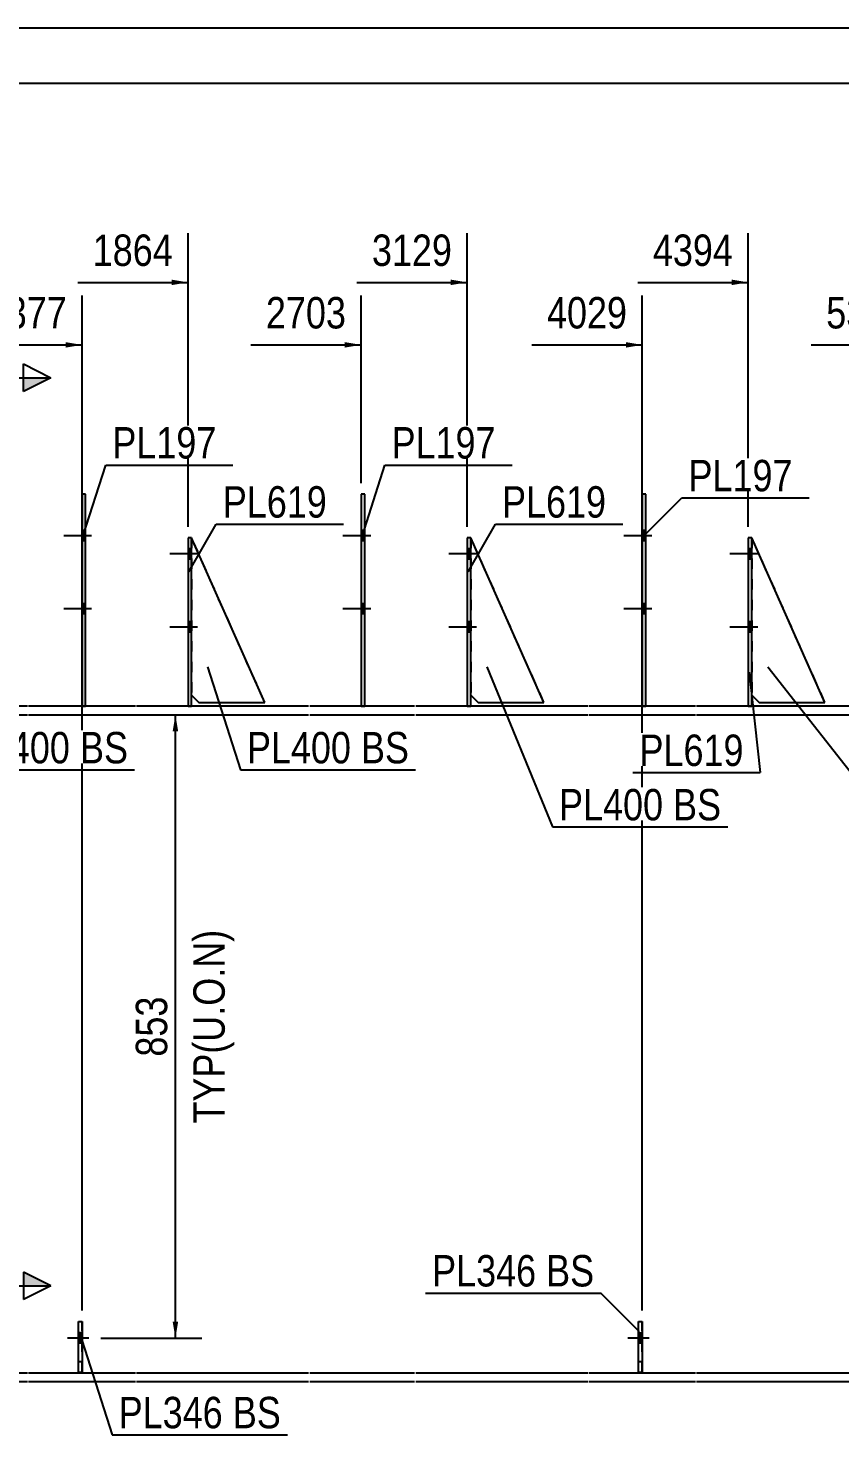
# Model space of a CAD drawing. Header units: millimetres. Extents: x -26 to 377, y -184 to 93.
# Drawn here: x 64.9 to 138.9, y -35.7 to 92.6 of the extents above; entities that cross this region are included whole.
import ezdxf

# ---------------------------------------------------------------- set-up
doc = ezdxf.new("R2010")
doc.units = ezdxf.units.MM
doc.linetypes.add('DXK_LINE_DOT1', pattern=[1.8814, 0.9407, -0.9407])
doc.linetypes.add('DXK_LINE_DOT2', pattern=[3.9198, 1.9599, -1.9599])
doc.styles.add('Arial', font='ARIAL.TTF', dxfattribs={"height": 0.2})
doc.styles.add('Arial Narrow', font='ARIALN.TTF', dxfattribs={"height": 0.2})

# ---------------------------------------------------------------- blocks, each defined once
blk = doc.blocks.new('Unknown-623534514-14014')
at = {"color": 5, "linetype": 'Continuous'}
blk.add_line((376.78, 92.61), (-23.22, 92.61), dxfattribs=at)
blk = doc.blocks.new('Part-623534514-6436 - 6380')
at = {"color": 2, "linetype": 'Continuous'}
for p, q in [((79.77, 46.13), (79.44, 46.13)), ((79.44, 46.13), (79.44, 30.8)), ((79.77, 30.8), (79.77, 46.13))]:
    blk.add_line(p, q, dxfattribs=at)
at = {"color": 7, "linetype": 'DXK_LINE_DOT1'}
blk.add_line((79.44, 30.8), (79.77, 30.8), dxfattribs=at)
blk = doc.blocks.new('Part-623534514-6396 - 6380')
at = {"color": 2, "linetype": 'Continuous'}
for p, q in [((0, 30.8), (0, 30)), ((22.97, 30.8), (0, 30.8)), ((49.07, 30.8), (23.07, 30.8)), ((64.8, 30.8), (49.17, 30.8)), ((74.64, 30.8), (64.9, 30.8)), ((90.44, 30.8), (74.74, 30.8)), ((100.11, 30.8), (90.54, 30.8)), ((115.91, 30.8), (100.21, 30.8)), ((125.74, 30.8), (116.01, 30.8)), ((141.54, 30.8), (125.84, 30.8)), ((151.21, 30.8), (141.64, 30.8)), ((158.04, 30.8), (151.31, 30.8)), ((158.04, 30), (158.04, 30.8)), ((0, 30), (22.97, 30)), ((23.07, 30), (49.07, 30)), ((49.17, 30), (64.8, 30)), ((64.9, 30), (74.64, 30)), ((74.74, 30), (90.44, 30)), ((90.54, 30), (100.11, 30)), ((100.21, 30), (115.91, 30)), ((116.01, 30), (125.74, 30)), ((125.84, 30), (141.54, 30)), ((141.64, 30), (151.21, 30)), ((151.31, 30), (158.04, 30))]:
    blk.add_line(p, q, dxfattribs=at)
blk = doc.blocks.new('Part-623534514-6454 - 6380')
at = {"color": 7, "linetype": 'DXK_LINE_DOT1'}
for p, q in [((69.44, -29.98), (69.44, -25.31)), ((69.44, -25.31), (69.77, -25.31)), ((69.77, -29.98), (69.77, -25.31)), ((69.44, -28.98), (69.77, -28.98)), ((69.77, -29.98), (69.44, -29.98))]:
    blk.add_line(p, q, dxfattribs=at)
blk = doc.blocks.new('Part-623534514-23347 - 6380')
at = {"color": 7, "linetype": 'DXK_LINE_DOT1'}
for p, q in [((79.77, 46.13), (79.77, 31.8)), ((86.44, 31.13), (79.77, 46.13)), ((79.77, 31.8), (80.44, 31.13)), ((80.44, 31.13), (86.44, 31.13))]:
    blk.add_line(p, q, dxfattribs=at)
blk = doc.blocks.new('Part-623534514-6405 - 6380')
at = {"color": 2, "linetype": 'Continuous'}
for p, q in [((0, -30.8), (0, -30)), ((0, -30), (22.97, -30)), ((23.07, -30), (49.07, -30)), ((49.17, -30), (64.8, -30)), ((64.9, -30), (74.64, -30)), ((74.74, -30), (90.44, -30)), ((90.54, -30), (100.11, -30)), ((100.21, -30), (115.91, -30)), ((116.01, -30), (125.74, -30)), ((125.84, -30), (141.54, -30)), ((141.64, -30), (151.21, -30)), ((151.31, -30), (158.04, -30)), ((158.04, -30.8), (158.04, -30)), ((0, -30.8), (22.97, -30.8)), ((23.07, -30.8), (49.07, -30.8)), ((49.17, -30.8), (64.8, -30.8)), ((64.9, -30.8), (74.64, -30.8)), ((74.74, -30.8), (90.44, -30.8)), ((90.54, -30.8), (100.11, -30.8)), ((100.21, -30.8), (115.91, -30.8)), ((116.01, -30.8), (125.74, -30.8)), ((125.84, -30.8), (141.54, -30.8)), ((141.64, -30.8), (151.21, -30.8)), ((151.31, -30.8), (158.04, -30.8))]:
    blk.add_line(p, q, dxfattribs=at)
blk = doc.blocks.new('Part-623534514-23368 - 6380')
at = {"color": 2, "linetype": 'Continuous'}
for p, q in [((137.54, 31.13), (130.88, 46.13)), ((130.88, 31.8), (131.54, 31.13)), ((131.54, 31.13), (137.54, 31.13))]:
    blk.add_line(p, q, dxfattribs=at)
blk = doc.blocks.new('Part-623534514-6424 - 6380')
at = {"color": 2, "linetype": 'Continuous'}
for p, q in [((105.24, 46.13), (104.91, 46.13)), ((104.91, 46.13), (104.91, 30.8)), ((105.24, 30.8), (105.24, 46.13))]:
    blk.add_line(p, q, dxfattribs=at)
at = {"color": 7, "linetype": 'DXK_LINE_DOT1'}
blk.add_line((104.91, 30.8), (105.24, 30.8), dxfattribs=at)
blk = doc.blocks.new('Part-623534514-6491 - 6380')
at = {"color": 7, "linetype": 'DXK_LINE_DOT1'}
for p, q in [((64.9, 30), (74.64, 30)), ((74.74, 30), (90.44, 30)), ((90.54, 30), (100.11, 30)), ((100.21, 30), (115.91, 30)), ((116.01, 30), (125.74, 30)), ((125.84, 30), (141.54, 30)), ((64.9, -30), (74.64, -30)), ((74.74, -30), (90.44, -30)), ((90.54, -30), (100.11, -30)), ((100.21, -30), (115.91, -30)), ((116.01, -30), (125.74, -30)), ((125.84, -30), (141.54, -30))]:
    blk.add_line(p, q, dxfattribs=at)
blk = doc.blocks.new('Part-623534514-6435 - 6380')
at = {"color": 2, "linetype": 'Continuous'}
for p, q in [((130.88, 46.13), (130.54, 46.13)), ((130.54, 46.13), (130.54, 30.8)), ((130.88, 30.8), (130.88, 46.13))]:
    blk.add_line(p, q, dxfattribs=at)
at = {"color": 7, "linetype": 'DXK_LINE_DOT1'}
blk.add_line((130.54, 30.8), (130.88, 30.8), dxfattribs=at)
blk = doc.blocks.new('Bolt-623534514-6502 - 6380')
at = {"linetype": 'Continuous'}
for points in [[(105.24, 44.2), (105.24, 45.13), (104.91, 45.13), (104.91, 44.2)], [(105.24, 44.2), (105.24, 45.13), (104.91, 45.13), (104.91, 44.2)], [(105.24, 44.2), (105.24, 45.13), (104.91, 45.13), (104.91, 44.2)], [(105.24, 37.53), (105.24, 38.47), (104.91, 38.47), (104.91, 37.53)], [(105.24, 37.53), (105.24, 38.47), (104.91, 38.47), (104.91, 37.53)], [(105.24, 37.53), (105.24, 38.47), (104.91, 38.47), (104.91, 37.53)]]:
    blk.add_hatch(color=3, dxfattribs=at).paths.add_polyline_path(points)
at = {"color": 3, "linetype": 'Continuous'}
for p, q in [((105.24, 45.13), (104.91, 45.13)), ((105.24, 45.13), (104.91, 45.13)), ((105.24, 45.13), (104.91, 45.13)), ((105.77, 44.67), (103.24, 44.67)), ((105.77, 44.67), (103.24, 44.67)), ((105.77, 44.67), (103.24, 44.67)), ((105.24, 44.2), (104.91, 44.2)), ((105.24, 44.2), (104.91, 44.2)), ((105.24, 44.2), (104.91, 44.2)), ((105.77, 38), (103.24, 38)), ((105.77, 38), (103.24, 38)), ((105.77, 38), (103.24, 38)), ((105.24, 38.47), (104.91, 38.47)), ((105.24, 38.47), (104.91, 38.47)), ((105.24, 38.47), (104.91, 38.47)), ((105.24, 37.53), (104.91, 37.53)), ((105.24, 37.53), (104.91, 37.53)), ((105.24, 37.53), (104.91, 37.53))]:
    blk.add_line(p, q, dxfattribs=at)
blk = doc.blocks.new('Part-623534514-6446 - 6380')
at = {"color": 2, "linetype": 'Continuous'}
for p, q in [((121.21, 50.13), (120.88, 50.13)), ((120.88, 50.13), (120.88, 30.8)), ((121.21, 30.8), (121.21, 50.13))]:
    blk.add_line(p, q, dxfattribs=at)
at = {"color": 7, "linetype": 'DXK_LINE_DOT1'}
blk.add_line((120.88, 30.8), (121.21, 30.8), dxfattribs=at)
blk = doc.blocks.new('Part-623534514-6447 - 6380')
at = {"color": 7, "linetype": 'DXK_LINE_DOT1'}
for p, q in [((120.54, -29.98), (120.54, -25.31)), ((120.54, -25.31), (120.88, -25.31)), ((120.88, -29.98), (120.88, -25.31)), ((120.54, -28.98), (120.88, -28.98)), ((120.88, -29.98), (120.54, -29.98))]:
    blk.add_line(p, q, dxfattribs=at)
blk = doc.blocks.new('Part-623534514-6450 - 6380')
at = {"color": 2, "linetype": 'Continuous'}
for p, q in [((120.54, -29.98), (120.54, -25.31)), ((120.54, -25.31), (120.88, -25.31)), ((120.88, -25.31), (120.88, -29.98)), ((120.88, -29.98), (120.54, -29.98))]:
    blk.add_line(p, q, dxfattribs=at)
blk = doc.blocks.new('Part-623534514-6453 - 6380')
at = {"color": 2, "linetype": 'Continuous'}
for p, q in [((70.1, 50.13), (69.77, 50.13)), ((69.77, 50.13), (69.77, 30.8)), ((70.1, 30.8), (70.1, 50.13))]:
    blk.add_line(p, q, dxfattribs=at)
at = {"color": 7, "linetype": 'DXK_LINE_DOT1'}
blk.add_line((69.77, 30.8), (70.1, 30.8), dxfattribs=at)
blk = doc.blocks.new('Part-623534514-6457 - 6380')
at = {"color": 2, "linetype": 'Continuous'}
for p, q in [((69.44, -29.98), (69.44, -25.31)), ((69.44, -25.31), (69.77, -25.31)), ((69.77, -25.31), (69.77, -29.98)), ((69.77, -29.98), (69.44, -29.98))]:
    blk.add_line(p, q, dxfattribs=at)
blk = doc.blocks.new('Part-623534514-6461 - 6380')
at = {"color": 2, "linetype": 'Continuous'}
for p, q in [((95.57, 50.13), (95.24, 50.13)), ((95.24, 50.13), (95.24, 30.8)), ((95.57, 30.8), (95.57, 50.13))]:
    blk.add_line(p, q, dxfattribs=at)
at = {"color": 7, "linetype": 'DXK_LINE_DOT1'}
blk.add_line((95.24, 30.8), (95.57, 30.8), dxfattribs=at)
blk = doc.blocks.new('Bolt-623534514-6513 - 6380')
at = {"linetype": 'Continuous'}
for points in [[(130.88, 44.2), (130.88, 45.13), (130.54, 45.13), (130.54, 44.2)], [(130.88, 44.2), (130.88, 45.13), (130.54, 45.13), (130.54, 44.2)], [(130.88, 44.2), (130.88, 45.13), (130.54, 45.13), (130.54, 44.2)], [(130.88, 37.53), (130.88, 38.47), (130.54, 38.47), (130.54, 37.53)], [(130.88, 37.53), (130.88, 38.47), (130.54, 38.47), (130.54, 37.53)], [(130.88, 37.53), (130.88, 38.47), (130.54, 38.47), (130.54, 37.53)]]:
    blk.add_hatch(color=3, dxfattribs=at).paths.add_polyline_path(points)
at = {"color": 3, "linetype": 'Continuous'}
for p, q in [((130.88, 45.13), (130.54, 45.13)), ((130.88, 45.13), (130.54, 45.13)), ((130.88, 45.13), (130.54, 45.13)), ((131.41, 44.67), (128.88, 44.67)), ((131.41, 44.67), (128.88, 44.67)), ((131.41, 44.67), (128.88, 44.67)), ((130.88, 44.2), (130.54, 44.2)), ((130.88, 44.2), (130.54, 44.2)), ((130.88, 44.2), (130.54, 44.2)), ((131.41, 38), (128.88, 38)), ((131.41, 38), (128.88, 38)), ((131.41, 38), (128.88, 38)), ((130.88, 38.47), (130.54, 38.47)), ((130.88, 38.47), (130.54, 38.47)), ((130.88, 38.47), (130.54, 38.47)), ((130.88, 37.53), (130.54, 37.53)), ((130.88, 37.53), (130.54, 37.53)), ((130.88, 37.53), (130.54, 37.53))]:
    blk.add_line(p, q, dxfattribs=at)
blk = doc.blocks.new('Bolt-623534514-6514 - 6380')
at = {"linetype": 'Continuous'}
for points in [[(79.77, 44.2), (79.77, 45.13), (79.44, 45.13), (79.44, 44.2)], [(79.77, 44.2), (79.77, 45.13), (79.44, 45.13), (79.44, 44.2)], [(79.77, 44.2), (79.77, 45.13), (79.44, 45.13), (79.44, 44.2)], [(79.77, 37.53), (79.77, 38.47), (79.44, 38.47), (79.44, 37.53)], [(79.77, 37.53), (79.77, 38.47), (79.44, 38.47), (79.44, 37.53)], [(79.77, 37.53), (79.77, 38.47), (79.44, 38.47), (79.44, 37.53)]]:
    blk.add_hatch(color=3, dxfattribs=at).paths.add_polyline_path(points)
at = {"color": 3, "linetype": 'Continuous'}
for p, q in [((79.77, 45.13), (79.44, 45.13)), ((79.77, 45.13), (79.44, 45.13)), ((79.77, 45.13), (79.44, 45.13)), ((80.3, 44.67), (77.77, 44.67)), ((80.3, 44.67), (77.77, 44.67)), ((80.3, 44.67), (77.77, 44.67)), ((79.77, 44.2), (79.44, 44.2)), ((79.77, 44.2), (79.44, 44.2)), ((79.77, 44.2), (79.44, 44.2)), ((80.31, 38), (77.77, 38)), ((80.31, 38), (77.77, 38)), ((80.31, 38), (77.77, 38)), ((79.77, 38.47), (79.44, 38.47)), ((79.77, 38.47), (79.44, 38.47)), ((79.77, 38.47), (79.44, 38.47)), ((79.77, 37.53), (79.44, 37.53)), ((79.77, 37.53), (79.44, 37.53)), ((79.77, 37.53), (79.44, 37.53))]:
    blk.add_line(p, q, dxfattribs=at)
blk = doc.blocks.new('Bolt-623534514-6524 - 6380')
at = {"linetype": 'Continuous'}
for points in [[(121.21, 45.87), (121.21, 46.8), (120.88, 46.8), (120.88, 45.87)], [(121.21, 45.87), (121.21, 46.8), (120.88, 46.8), (120.88, 45.87)], [(121.21, 39.2), (121.21, 40.13), (120.88, 40.13), (120.88, 39.2)], [(121.21, 39.2), (121.21, 40.13), (120.88, 40.13), (120.88, 39.2)]]:
    blk.add_hatch(color=3, dxfattribs=at).paths.add_polyline_path(points)
at = {"color": 3, "linetype": 'Continuous'}
for p, q in [((121.74, 46.33), (119.21, 46.33)), ((121.74, 46.33), (119.21, 46.33)), ((121.21, 46.8), (120.88, 46.8)), ((121.21, 46.8), (120.88, 46.8)), ((121.21, 45.87), (120.88, 45.87)), ((121.21, 45.87), (120.88, 45.87)), ((121.21, 40.13), (120.88, 40.13)), ((121.21, 40.13), (120.88, 40.13)), ((121.74, 39.67), (119.21, 39.67)), ((121.74, 39.67), (119.21, 39.67)), ((121.21, 39.2), (120.88, 39.2)), ((121.21, 39.2), (120.88, 39.2))]:
    blk.add_line(p, q, dxfattribs=at)
blk = doc.blocks.new('Bolt-623534514-6525 - 6380')
at = {"color": 3, "linetype": 'DXK_LINE_DOT2'}
for p, q in [((121.51, -26.85), (119.31, -26.85)), ((120.88, -26.38), (120.54, -26.38)), ((120.88, -27.31), (120.54, -27.31))]:
    blk.add_line(p, q, dxfattribs=at)
blk = doc.blocks.new('Bolt-623534514-6528 - 6380')
at = {"linetype": 'Continuous'}
blk.add_hatch(color=3, dxfattribs=at).paths.add_polyline_path([(120.88, -27.31), (120.88, -26.38), (120.54, -26.38), (120.54, -27.31)])
at = {"color": 3, "linetype": 'Continuous'}
for p, q in [((120.88, -26.38), (120.54, -26.38)), ((121.41, -26.85), (120.54, -26.85)), ((120.88, -27.31), (120.54, -27.31))]:
    blk.add_line(p, q, dxfattribs=at)
blk = doc.blocks.new('Bolt-623534514-6531 - 6380')
at = {"linetype": 'Continuous'}
for points in [[(70.1, 45.87), (70.1, 46.8), (69.77, 46.8), (69.77, 45.87)], [(70.1, 45.87), (70.1, 46.8), (69.77, 46.8), (69.77, 45.87)], [(70.1, 39.2), (70.1, 40.13), (69.77, 40.13), (69.77, 39.2)], [(70.1, 39.2), (70.1, 40.13), (69.77, 40.13), (69.77, 39.2)]]:
    blk.add_hatch(color=3, dxfattribs=at).paths.add_polyline_path(points)
at = {"color": 3, "linetype": 'Continuous'}
for p, q in [((70.64, 46.33), (68.1, 46.33)), ((70.64, 46.33), (68.1, 46.33)), ((70.1, 46.8), (69.77, 46.8)), ((70.1, 46.8), (69.77, 46.8)), ((70.1, 45.87), (69.77, 45.87)), ((70.1, 45.87), (69.77, 45.87)), ((70.1, 40.13), (69.77, 40.13)), ((70.1, 40.13), (69.77, 40.13)), ((70.64, 39.67), (68.1, 39.67)), ((70.64, 39.67), (68.1, 39.67)), ((70.1, 39.2), (69.77, 39.2)), ((70.1, 39.2), (69.77, 39.2))]:
    blk.add_line(p, q, dxfattribs=at)
blk = doc.blocks.new('Bolt-623534514-6532 - 6380')
at = {"color": 3, "linetype": 'DXK_LINE_DOT2'}
for p, q in [((70.4, -26.85), (68.2, -26.85)), ((69.77, -26.38), (69.44, -26.38)), ((69.77, -27.31), (69.44, -27.31))]:
    blk.add_line(p, q, dxfattribs=at)
blk = doc.blocks.new('Bolt-623534514-6535 - 6380')
at = {"linetype": 'Continuous'}
blk.add_hatch(color=3, dxfattribs=at).paths.add_polyline_path([(69.77, -27.31), (69.77, -26.38), (69.44, -26.38), (69.44, -27.31)])
at = {"color": 3, "linetype": 'Continuous'}
for p, q in [((69.77, -26.38), (69.44, -26.38)), ((70.3, -26.85), (69.44, -26.85)), ((69.77, -27.31), (69.44, -27.31))]:
    blk.add_line(p, q, dxfattribs=at)
blk = doc.blocks.new('Bolt-623534514-6539 - 6380')
at = {"linetype": 'Continuous'}
for points in [[(95.57, 45.87), (95.57, 46.8), (95.24, 46.8), (95.24, 45.87)], [(95.57, 45.87), (95.57, 46.8), (95.24, 46.8), (95.24, 45.87)], [(95.57, 39.2), (95.57, 40.13), (95.24, 40.13), (95.24, 39.2)], [(95.57, 39.2), (95.57, 40.13), (95.24, 40.13), (95.24, 39.2)]]:
    blk.add_hatch(color=3, dxfattribs=at).paths.add_polyline_path(points)
at = {"color": 3, "linetype": 'Continuous'}
for p, q in [((96.11, 46.33), (93.57, 46.33)), ((96.11, 46.33), (93.57, 46.33)), ((95.57, 46.8), (95.24, 46.8)), ((95.57, 46.8), (95.24, 46.8)), ((95.57, 45.87), (95.24, 45.87)), ((95.57, 45.87), (95.24, 45.87)), ((95.57, 40.13), (95.24, 40.13)), ((95.57, 40.13), (95.24, 40.13)), ((96.11, 39.67), (93.57, 39.67)), ((96.11, 39.67), (93.57, 39.67)), ((95.57, 39.2), (95.24, 39.2)), ((95.57, 39.2), (95.24, 39.2))]:
    blk.add_line(p, q, dxfattribs=at)
blk = doc.blocks.new('Part-623534514-23348 - 6380')
at = {"color": 7, "linetype": 'DXK_LINE_DOT1'}
for p, q in [((130.88, 46.13), (130.88, 31.8)), ((137.54, 31.13), (130.88, 46.13)), ((130.88, 31.8), (131.54, 31.13)), ((131.54, 31.13), (137.54, 31.13))]:
    blk.add_line(p, q, dxfattribs=at)
blk = doc.blocks.new('Part-623534514-23349 - 6380')
at = {"color": 7, "linetype": 'DXK_LINE_DOT1'}
for p, q in [((105.24, 46.13), (105.24, 31.8)), ((111.91, 31.13), (105.24, 46.13)), ((105.24, 31.8), (105.91, 31.13)), ((105.91, 31.13), (111.91, 31.13))]:
    blk.add_line(p, q, dxfattribs=at)
blk = doc.blocks.new('Part-623534514-23367 - 6380')
at = {"color": 2, "linetype": 'Continuous'}
for p, q in [((86.44, 31.13), (79.77, 46.13)), ((79.77, 31.8), (80.44, 31.13)), ((80.44, 31.13), (86.44, 31.13))]:
    blk.add_line(p, q, dxfattribs=at)
blk = doc.blocks.new('Part-623534514-23369 - 6380')
at = {"color": 2, "linetype": 'Continuous'}
for p, q in [((111.91, 31.13), (105.24, 46.13)), ((105.24, 31.8), (105.91, 31.13)), ((105.91, 31.13), (111.91, 31.13))]:
    blk.add_line(p, q, dxfattribs=at)
blk = doc.blocks.new('StraightDimension-623534514-36020 - 6380')
at = {"linetype": 'Continuous'}
blk.add_hatch(color=7, dxfattribs=at).paths.add_polyline_path([(77.94, 69.68), (79.44, 69.43), (77.94, 69.18)])
at = {"color": 7, "linetype": 'Continuous'}
for p, q in [((79.44, 47.13), (79.44, 73.93)), ((69.38, 69.43), (79.44, 69.43))]:
    blk.add_line(p, q, dxfattribs=at)
at = {"color": 0}
blk.add_wipeout([(78.66, 70.33), (78.66, 74.53), (70.15, 74.53), (70.15, 70.33)], dxfattribs=at)
at = {"color": 3, "style": 'Arial Narrow'}
blk.add_text('1864', height=2.863, dxfattribs=at).set_placement((70.75, 70.93))
blk = doc.blocks.new('StraightDimension-623534514-36018 - 6380')
at = {"linetype": 'Continuous'}
blk.add_hatch(color=7, dxfattribs=at).paths.add_polyline_path([(103.41, 69.68), (104.91, 69.43), (103.41, 69.18)])
at = {"color": 7, "linetype": 'Continuous'}
for p, q in [((104.91, 47.13), (104.91, 73.93)), ((94.84, 69.43), (104.91, 69.43))]:
    blk.add_line(p, q, dxfattribs=at)
at = {"color": 0}
blk.add_wipeout([(104.13, 70.33), (104.13, 74.53), (95.62, 74.53), (95.62, 70.33)], dxfattribs=at)
at = {"color": 3, "style": 'Arial Narrow'}
blk.add_text('3129', height=2.863, dxfattribs=at).set_placement((96.22, 70.93))
blk = doc.blocks.new('StraightDimension-623534514-36016 - 6380')
at = {"linetype": 'Continuous'}
blk.add_hatch(color=7, dxfattribs=at).paths.add_polyline_path([(129.04, 69.68), (130.54, 69.43), (129.04, 69.18)])
at = {"color": 7, "linetype": 'Continuous'}
for p, q in [((130.54, 47.13), (130.54, 73.93)), ((120.48, 69.43), (130.54, 69.43))]:
    blk.add_line(p, q, dxfattribs=at)
at = {"color": 0}
blk.add_wipeout([(129.77, 70.33), (129.77, 74.53), (121.25, 74.53), (121.25, 70.33)], dxfattribs=at)
at = {"color": 3, "style": 'Arial Narrow'}
blk.add_text('4394', height=2.863, dxfattribs=at).set_placement((121.85, 70.93))
blk = doc.blocks.new('StraightDimension-623534514-15107 - 6380')
at = {"linetype": 'Continuous'}
for points in [[(78.04, 28.5), (78.29, 30), (78.54, 28.5)], [(78.54, -25.35), (78.29, -26.85), (78.04, -25.35)]]:
    blk.add_hatch(color=7, dxfattribs=at).paths.add_polyline_path(points)
at = {"color": 7, "linetype": 'Continuous'}
for p, q in [((71.49, 30), (80.69, 30)), ((78.29, -26.85), (78.29, 30)), ((71.49, -26.85), (80.69, -26.85))]:
    blk.add_line(p, q, dxfattribs=at)
at = {"color": 0, "linetype": 'Continuous'}
blk.add_wipeout([(83.39, 11.03), (79.19, 11.03), (79.19, -7.88), (83.39, -7.88)], dxfattribs=at)
at = {"color": 3, "linetype": 'Continuous', "style": 'Arial Narrow'}
blk.add_text('TYP(U.O.N)', height=2.863, rotation=90.0002, dxfattribs=at).set_placement((82.79, -7.28))
at = {"color": 0}
blk.add_wipeout([(78.14, 4.92), (73.94, 4.92), (73.94, -1.77), (78.14, -1.77)], dxfattribs=at)
at = {"color": 3, "style": 'Arial Narrow'}
blk.add_text('853', height=2.863, rotation=90.0002, dxfattribs=at).set_placement((77.54, -1.17))
blk = doc.blocks.new('StraightDimension-623534514-36021 - 6380')
at = {"linetype": 'Continuous'}
blk.add_hatch(color=7, dxfattribs=at).paths.add_polyline_path([(68.27, 63.98), (69.77, 63.73), (68.27, 63.48)])
at = {"color": 7, "linetype": 'Continuous'}
for p, q in [((69.77, -24.31), (69.77, 68.23)), ((59.71, 63.73), (69.77, 63.73))]:
    blk.add_line(p, q, dxfattribs=at)
at = {"color": 0}
blk.add_wipeout([(69, 64.63), (69, 68.83), (60.48, 68.83), (60.48, 64.63)], dxfattribs=at)
at = {"color": 3, "style": 'Arial Narrow'}
blk.add_text('1377', height=2.863, dxfattribs=at).set_placement((61.08, 65.23))
blk = doc.blocks.new('StraightDimension-623534514-36017 - 6380')
at = {"linetype": 'Continuous'}
blk.add_hatch(color=7, dxfattribs=at).paths.add_polyline_path([(119.38, 63.98), (120.88, 63.73), (119.38, 63.48)])
at = {"color": 7, "linetype": 'Continuous'}
for p, q in [((120.88, -24.31), (120.88, 68.23)), ((110.81, 63.73), (120.88, 63.73))]:
    blk.add_line(p, q, dxfattribs=at)
at = {"color": 0}
blk.add_wipeout([(120.1, 64.63), (120.1, 68.83), (111.59, 68.83), (111.59, 64.63)], dxfattribs=at)
at = {"color": 3, "style": 'Arial Narrow'}
blk.add_text('4029', height=2.863, dxfattribs=at).set_placement((112.19, 65.23))
blk = doc.blocks.new('StraightDimension-623534514-36015 - 6380')
at = {"linetype": 'Continuous'}
blk.add_hatch(color=7, dxfattribs=at).paths.add_polyline_path([(144.84, 63.98), (146.34, 63.73), (144.84, 63.48)])
at = {"color": 7, "linetype": 'Continuous'}
for p, q in [((146.34, 51.13), (146.34, 68.23)), ((136.28, 63.73), (146.34, 63.73))]:
    blk.add_line(p, q, dxfattribs=at)
at = {"color": 0}
blk.add_wipeout([(145.57, 64.63), (145.57, 68.83), (137.06, 68.83), (137.06, 64.63)], dxfattribs=at)
at = {"color": 3, "style": 'Arial Narrow'}
blk.add_text('5355', height=2.863, dxfattribs=at).set_placement((137.66, 65.23))
blk = doc.blocks.new('StraightDimension-623534514-15857 - 6380')
at = {"color": 7, "linetype": 'Continuous'}
blk.add_line((-1.33, 87.58), (364.01, 87.58), dxfattribs=at)
blk = doc.blocks.new('StraightDimension-623534514-36019 - 6380')
at = {"linetype": 'Continuous'}
blk.add_hatch(color=7, dxfattribs=at).paths.add_polyline_path([(93.74, 63.98), (95.24, 63.73), (93.74, 63.48)])
at = {"color": 7, "linetype": 'Continuous'}
for p, q in [((95.24, 51.13), (95.24, 68.23)), ((85.18, 63.73), (95.24, 63.73))]:
    blk.add_line(p, q, dxfattribs=at)
at = {"color": 0}
blk.add_wipeout([(94.47, 64.63), (94.47, 68.83), (85.95, 68.83), (85.95, 64.63)], dxfattribs=at)
at = {"color": 3, "style": 'Arial Narrow'}
blk.add_text('2703', height=2.863, dxfattribs=at).set_placement((86.55, 65.23))
blk = doc.blocks.new('MarkSet-623534514-27278 - 6380')
at = {"color": 0}
for points in [[(82.63, -35.06), (82.63, -32.06), (73.12, -32.06), (73.12, -35.06)], [(87.91, -35.06), (87.91, -32.06), (83.53, -32.06), (83.53, -35.06)]]:
    blk.add_wipeout(points, dxfattribs=at)
for points in [[(82.63, -35.06), (82.63, -32.06), (73.12, -32.06), (73.12, -35.06)], [(87.91, -35.06), (87.91, -32.06), (83.53, -32.06), (83.53, -35.06)]]:
    blk.add_wipeout(points, dxfattribs=at)
at = {"color": 7, "linetype": 'Continuous'}
for p, q in [((69.52, -26.27), (72.52, -35.66)), ((72.52, -35.66), (88.51, -35.66))]:
    blk.add_line(p, q, dxfattribs=at)
at = {"color": 3, "style": 'Arial Narrow'}
for s, p in [('PL346', (73.12, -35.06)), ('BS', (83.53, -35.06))]:
    blk.add_text(s, height=2.863, dxfattribs=at).set_placement(p)
blk = doc.blocks.new('SectionMark-623534514-8901 - 6380')
at = {"linetype": 'Continuous'}
for points in [[(64.44, 59.49), (64.44, 60.74), (66.94, 60.74)], [(64.44, -22.08), (64.44, -20.83), (66.94, -22.08)]]:
    blk.add_hatch(color=30, dxfattribs=at).paths.add_polyline_path(points)
at = {"color": 30, "linetype": 'Continuous'}
for p, q in [((64.44, 59.49), (64.44, 61.99)), ((64.44, 61.99), (66.94, 60.74)), ((56.94, 60.74), (56.94, 50.74)), ((56.94, 60.74), (66.94, 60.74)), ((66.94, 60.74), (64.44, 59.49)), ((56.94, -22.08), (56.94, -12.08)), ((66.94, -22.08), (64.44, -20.83)), ((64.44, -20.83), (64.44, -23.33)), ((56.94, -22.08), (66.94, -22.08)), ((66.94, -22.08), (64.44, -23.33))]:
    blk.add_line(p, q, dxfattribs=at)
at = {"color": 0, "linetype": 'Continuous'}
for points in [[(61.79, 54.74), (61.79, 58.74), (57.94, 58.74), (57.94, 54.74)], [(61.79, -20.08), (61.79, -16.08), (57.94, -16.08), (57.94, -20.08)]]:
    blk.add_wipeout(points, dxfattribs=at)
at = {"color": 96, "linetype": 'Continuous', "style": 'Arial'}
for p in [(57.94, 54.74), (57.94, -20.08)]:
    blk.add_text('C', height=3.82, dxfattribs=at).set_placement(p)
blk = doc.blocks.new('MarkSet-623534514-27289 - 6380')
at = {"color": 0}
for points in [[(111.21, -22.13), (111.21, -19.13), (101.71, -19.13), (101.71, -22.13)], [(116.49, -22.13), (116.49, -19.13), (112.11, -19.13), (112.11, -22.13)]]:
    blk.add_wipeout(points, dxfattribs=at)
for points in [[(111.21, -22.13), (111.21, -19.13), (101.71, -19.13), (101.71, -22.13)], [(116.49, -22.13), (116.49, -19.13), (112.11, -19.13), (112.11, -22.13)]]:
    blk.add_wipeout(points, dxfattribs=at)
at = {"color": 7, "linetype": 'Continuous'}
for p in [(101.11, -22.73), (120.63, -26.27)]:
    blk.add_line(p, (117.09, -22.73), dxfattribs=at)
at = {"color": 3, "style": 'Arial Narrow'}
for s, p in [('PL346', (101.71, -22.13)), ('BS', (112.11, -22.13))]:
    blk.add_text(s, height=2.863, dxfattribs=at).set_placement(p)
blk = doc.blocks.new('MarkSet-623534514-27436 - 6380')
at = {"color": 0}
for points in [[(68.69, 25.57), (68.69, 28.57), (59.18, 28.57), (59.18, 25.57)], [(73.97, 25.57), (73.97, 28.57), (69.59, 28.57), (69.59, 25.57)]]:
    blk.add_wipeout(points, dxfattribs=at)
for points in [[(68.69, 25.57), (68.69, 28.57), (59.18, 28.57), (59.18, 25.57)], [(73.97, 25.57), (73.97, 28.57), (69.59, 28.57), (69.59, 25.57)]]:
    blk.add_wipeout(points, dxfattribs=at)
at = {"color": 7, "linetype": 'Continuous'}
for p, q in [((55.58, 34.36), (58.58, 24.97)), ((58.58, 24.97), (74.57, 24.97))]:
    blk.add_line(p, q, dxfattribs=at)
at = {"color": 3, "style": 'Arial Narrow'}
for s, p in [('PL400', (59.18, 25.57)), ('BS', (69.59, 25.57))]:
    blk.add_text(s, height=2.863, dxfattribs=at).set_placement(p)
blk = doc.blocks.new('MarkSet-623534514-27447 - 6380')
at = {"color": 0}
for points in [[(94.32, 25.57), (94.32, 28.57), (84.82, 28.57), (84.82, 25.57)], [(99.6, 25.57), (99.6, 28.57), (95.22, 28.57), (95.22, 25.57)]]:
    blk.add_wipeout(points, dxfattribs=at)
for points in [[(94.32, 25.57), (94.32, 28.57), (84.82, 28.57), (84.82, 25.57)], [(99.6, 25.57), (99.6, 28.57), (95.22, 28.57), (95.22, 25.57)]]:
    blk.add_wipeout(points, dxfattribs=at)
at = {"color": 7, "linetype": 'Continuous'}
for p, q in [((81.22, 34.36), (84.22, 24.97)), ((84.22, 24.97), (100.2, 24.97))]:
    blk.add_line(p, q, dxfattribs=at)
at = {"color": 3, "style": 'Arial Narrow'}
for s, p in [('PL400', (84.82, 25.57)), ('BS', (95.22, 25.57))]:
    blk.add_text(s, height=2.863, dxfattribs=at).set_placement(p)
blk = doc.blocks.new('MarkSet-623534514-27458 - 6380')
at = {"color": 0}
for points in [[(152.99, 21.54), (152.99, 24.54), (143.48, 24.54), (143.48, 21.54)], [(158.27, 21.54), (158.27, 24.54), (153.89, 24.54), (153.89, 21.54)]]:
    blk.add_wipeout(points, dxfattribs=at)
for points in [[(152.99, 21.54), (152.99, 24.54), (143.48, 24.54), (143.48, 21.54)], [(158.27, 21.54), (158.27, 24.54), (153.89, 24.54), (153.89, 21.54)]]:
    blk.add_wipeout(points, dxfattribs=at)
at = {"color": 7, "linetype": 'Continuous'}
for p, q in [((132.32, 34.36), (142.88, 20.94)), ((142.88, 20.94), (158.87, 20.94))]:
    blk.add_line(p, q, dxfattribs=at)
at = {"color": 3, "style": 'Arial Narrow'}
for s, p in [('PL400', (143.48, 21.54)), ('BS', (153.89, 21.54))]:
    blk.add_text(s, height=2.863, dxfattribs=at).set_placement(p)
blk = doc.blocks.new('MarkSet-623534514-27469 - 6380')
at = {"color": 0}
for points in [[(122.79, 20.37), (122.79, 23.37), (113.29, 23.37), (113.29, 20.37)], [(128.07, 20.37), (128.07, 23.37), (123.69, 23.37), (123.69, 20.37)]]:
    blk.add_wipeout(points, dxfattribs=at)
for points in [[(122.79, 20.37), (122.79, 23.37), (113.29, 23.37), (113.29, 20.37)], [(128.07, 20.37), (128.07, 23.37), (123.69, 23.37), (123.69, 20.37)]]:
    blk.add_wipeout(points, dxfattribs=at)
at = {"color": 7, "linetype": 'Continuous'}
for p, q in [((106.69, 34.36), (112.69, 19.77)), ((112.69, 19.77), (128.67, 19.77))]:
    blk.add_line(p, q, dxfattribs=at)
at = {"color": 3, "style": 'Arial Narrow'}
for s, p in [('PL400', (113.29, 20.37)), ('BS', (123.69, 20.37))]:
    blk.add_text(s, height=2.863, dxfattribs=at).set_placement(p)
blk = doc.blocks.new('Mark-623534514-27558 - 6380')
at = {"color": 0}
blk.add_wipeout([(117.6, 47.98), (117.6, 50.98), (108.09, 50.98), (108.09, 47.98)], dxfattribs=at)
blk.add_wipeout([(117.6, 47.98), (117.6, 50.98), (108.09, 50.98), (108.09, 47.98)], dxfattribs=at)
at = {"color": 7, "linetype": 'Continuous'}
for p, q in [((104.99, 43.05), (107.49, 47.38)), ((107.49, 47.38), (119.1, 47.38))]:
    blk.add_line(p, q, dxfattribs=at)
at = {"color": 3, "style": 'Arial Narrow'}
blk.add_text('PL619', height=2.863, dxfattribs=at).set_placement((108.09, 47.98))
blk = doc.blocks.new('Mark-623534514-27570 - 6380')
at = {"color": 0}
blk.add_wipeout([(130.13, 25.33), (130.13, 28.33), (120.63, 28.33), (120.63, 25.33)], dxfattribs=at)
blk.add_wipeout([(130.13, 25.33), (130.13, 28.33), (120.63, 28.33), (120.63, 25.33)], dxfattribs=at)
at = {"color": 7, "linetype": 'Continuous'}
for p in [(130.63, 33.89), (120.03, 24.73)]:
    blk.add_line(p, (131.63, 24.73), dxfattribs=at)
at = {"color": 3, "style": 'Arial Narrow'}
blk.add_text('PL619', height=2.863, dxfattribs=at).set_placement((120.63, 25.33))
blk = doc.blocks.new('Mark-623534514-27573 - 6380')
at = {"color": 0}
blk.add_wipeout([(92.13, 47.98), (92.13, 50.98), (82.62, 50.98), (82.62, 47.98)], dxfattribs=at)
blk.add_wipeout([(92.13, 47.98), (92.13, 50.98), (82.62, 50.98), (82.62, 47.98)], dxfattribs=at)
at = {"color": 7, "linetype": 'Continuous'}
for p, q in [((79.52, 43.05), (82.02, 47.38)), ((82.02, 47.38), (93.63, 47.38))]:
    blk.add_line(p, q, dxfattribs=at)
at = {"color": 3, "style": 'Arial Narrow'}
blk.add_text('PL619', height=2.863, dxfattribs=at).set_placement((82.62, 47.98))
blk = doc.blocks.new('Mark-623534514-27582 - 6380')
at = {"color": 0}
blk.add_wipeout([(134.6, 50.38), (134.6, 53.38), (125.1, 53.38), (125.1, 50.38)], dxfattribs=at)
blk.add_wipeout([(134.6, 50.38), (134.6, 53.38), (125.1, 53.38), (125.1, 50.38)], dxfattribs=at)
at = {"color": 7, "linetype": 'Continuous'}
for p, q in [((120.96, 46.25), (124.5, 49.78)), ((124.5, 49.78), (136.1, 49.78))]:
    blk.add_line(p, q, dxfattribs=at)
at = {"color": 3, "style": 'Arial Narrow'}
blk.add_text('PL197', height=2.863, dxfattribs=at).set_placement((125.1, 50.38))
blk = doc.blocks.new('Mark-623534514-27585 - 6380')
at = {"color": 0}
blk.add_wipeout([(82.04, 53.37), (82.04, 56.37), (72.54, 56.37), (72.54, 53.37)], dxfattribs=at)
blk.add_wipeout([(82.04, 53.37), (82.04, 56.37), (72.54, 56.37), (72.54, 53.37)], dxfattribs=at)
at = {"color": 7, "linetype": 'Continuous'}
for p, q in [((69.86, 46.25), (71.94, 52.77)), ((71.94, 52.77), (83.54, 52.77))]:
    blk.add_line(p, q, dxfattribs=at)
at = {"color": 3, "style": 'Arial Narrow'}
blk.add_text('PL197', height=2.863, dxfattribs=at).set_placement((72.54, 53.37))
blk = doc.blocks.new('Mark-623534514-27591 - 6380')
at = {"color": 0}
blk.add_wipeout([(107.51, 53.37), (107.51, 56.37), (98.01, 56.37), (98.01, 53.37)], dxfattribs=at)
blk.add_wipeout([(107.51, 53.37), (107.51, 56.37), (98.01, 56.37), (98.01, 53.37)], dxfattribs=at)
at = {"color": 7, "linetype": 'Continuous'}
for p, q in [((95.33, 46.25), (97.41, 52.77)), ((97.41, 52.77), (109.01, 52.77))]:
    blk.add_line(p, q, dxfattribs=at)
at = {"color": 3, "style": 'Arial Narrow'}
blk.add_text('PL197', height=2.863, dxfattribs=at).set_placement((98.01, 53.37))

msp = doc.modelspace()

# ---------------------------------------------------------------- block references
for name in ['Unknown-623534514-14014', 'Part-623534514-6453 - 6380', 'Part-623534514-6461 - 6380', 'Part-623534514-6446 - 6380', 'Bolt-623534514-6531 - 6380', 'Bolt-623534514-6539 - 6380', 'Bolt-623534514-6524 - 6380', 'Bolt-623534514-6514 - 6380', 'Part-623534514-6436 - 6380', 'Part-623534514-23347 - 6380', 'Part-623534514-23367 - 6380', 'Bolt-623534514-6502 - 6380', 'Part-623534514-6424 - 6380', 'Part-623534514-23349 - 6380', 'Part-623534514-23369 - 6380', 'Bolt-623534514-6513 - 6380', 'Part-623534514-6435 - 6380', 'Part-623534514-23368 - 6380', 'Part-623534514-23348 - 6380', 'Part-623534514-6396 - 6380', 'Part-623534514-6491 - 6380', 'Part-623534514-6454 - 6380', 'Part-623534514-6457 - 6380', 'Part-623534514-6447 - 6380', 'Part-623534514-6450 - 6380', 'Bolt-623534514-6532 - 6380', 'Bolt-623534514-6535 - 6380', 'Bolt-623534514-6525 - 6380', 'Bolt-623534514-6528 - 6380', 'Part-623534514-6405 - 6380']:
    msp.add_blockref(name, (0, 0))

# ---------------------------------------------------------------- next in the draw order: block references
for name in ['StraightDimension-623534514-36020 - 6380', 'StraightDimension-623534514-36018 - 6380', 'StraightDimension-623534514-36016 - 6380', 'StraightDimension-623534514-36015 - 6380', 'MarkSet-623534514-27458 - 6380', 'StraightDimension-623534514-15107 - 6380']:
    msp.add_blockref(name, (0, 0))

# ---------------------------------------------------------------- next in the draw order: block references
for name in ['StraightDimension-623534514-36021 - 6380', 'StraightDimension-623534514-36017 - 6380', 'MarkSet-623534514-27447 - 6380', 'MarkSet-623534514-27278 - 6380']:
    msp.add_blockref(name, (0, 0))

# ---------------------------------------------------------------- next in the draw order: block references
for name in ['StraightDimension-623534514-15857 - 6380', 'MarkSet-623534514-27469 - 6380', 'MarkSet-623534514-27289 - 6380']:
    msp.add_blockref(name, (0, 0))

# ---------------------------------------------------------------- next in the draw order: block references
for name in ['StraightDimension-623534514-36019 - 6380', 'SectionMark-623534514-8901 - 6380', 'Mark-623534514-27582 - 6380', 'Mark-623534514-27558 - 6380', 'Mark-623534514-27570 - 6380']:
    msp.add_blockref(name, (0, 0))

# ---------------------------------------------------------------- next in the draw order: block references
for name in ['Mark-623534514-27591 - 6380', 'Mark-623534514-27573 - 6380', 'MarkSet-623534514-27436 - 6380']:
    msp.add_blockref(name, (0, 0))

# ---------------------------------------------------------------- next in the draw order: block references
msp.add_blockref('Mark-623534514-27585 - 6380', (0, 0))

doc.saveas('drawing.dxf')
